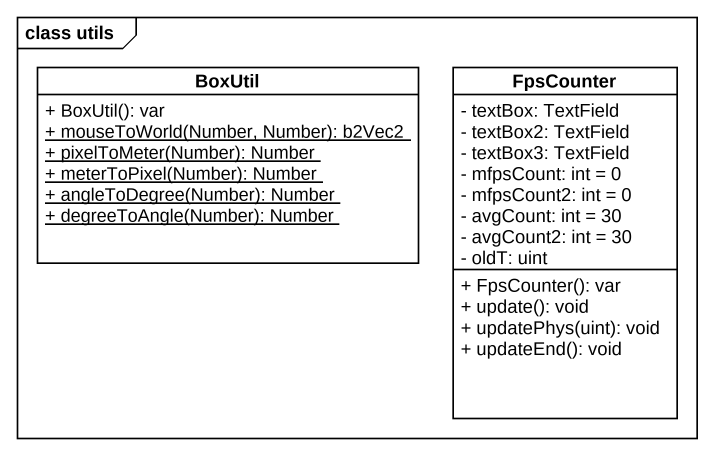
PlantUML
@startuml
mainframe class utils
hide circle
hide empty members
skinparam classAttributeIconSize 0
class BoxUtil {
  + BoxUtil(): var
  {static} + mouseToWorld(Number, Number): b2Vec2
  {static} + pixelToMeter(Number): Number
  {static} + meterToPixel(Number): Number
  {static} + angleToDegree(Number): Number
  {static} + degreeToAngle(Number): Number
}
class FpsCounter {
  - textBox: TextField
  - textBox2: TextField
  - textBox3: TextField
  - mfpsCount: int = 0
  - mfpsCount2: int = 0
  - avgCount: int = 30
  - avgCount2: int = 30
  - oldT: uint
  + FpsCounter(): var
  + update(): void
  + updatePhys(uint): void
  + updateEnd(): void
}
@enduml
